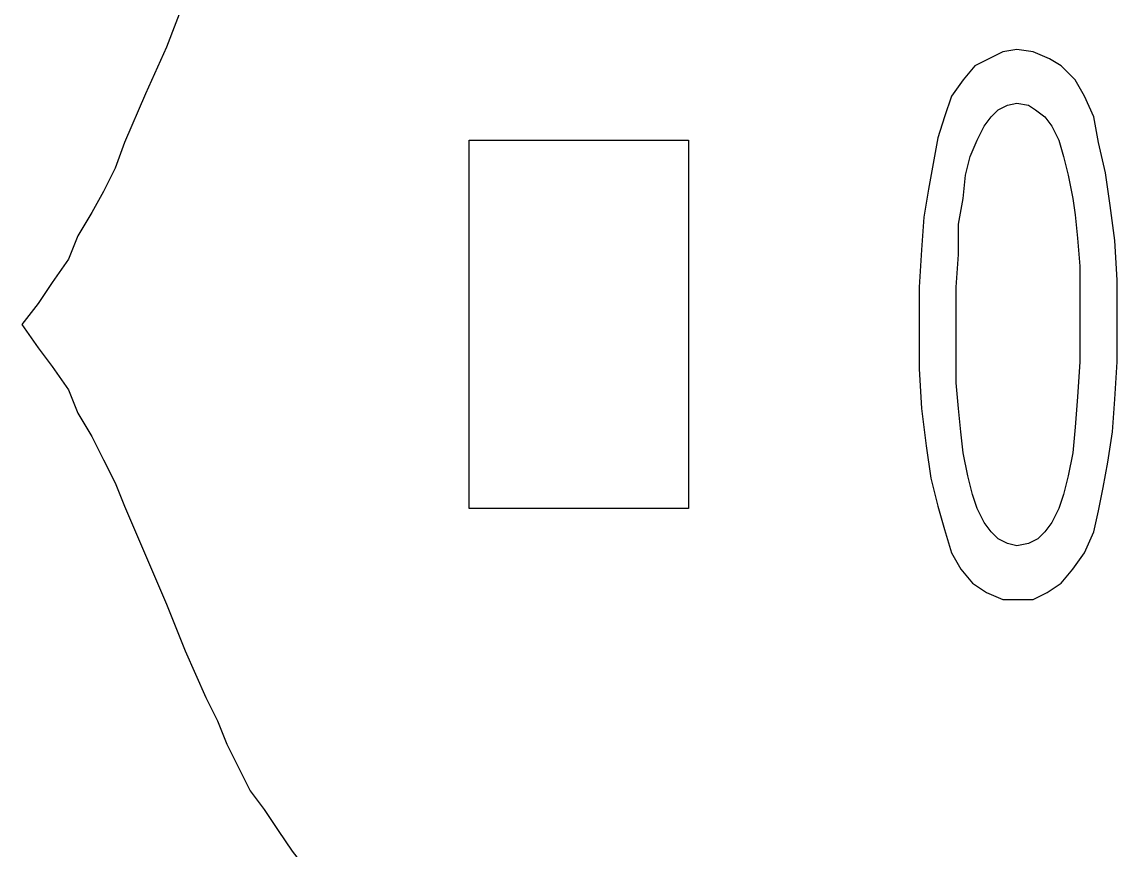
# Model space of a CAD drawing. Header units: centimetres. Extents: x -21.3 to 5.3, y 0.3 to 10.2.
# Drawn here: x -5.697 to -4.503, y 3.513 to 4.416 of the extents above; entities that cross this region are included whole.
import ezdxf

# ---------------------------------------------------------------- set-up
doc = ezdxf.new("R2010")
doc.units = ezdxf.units.CM
doc.header["$MEASUREMENT"] = 0
doc.layers.add('Layer 1', color=7, linetype='Continuous')

msp = doc.modelspace()

# ---------------------------------------------------------------- linework, layer by layer
at = {"layer": 'Layer 1'}
for points, knots in [([(-5.0947, 5.50591), (-5.0947, 5.50591), (-5.11502, 5.50591), (-5.11502, 5.50591), (-5.11502, 5.50591), (-5.11502, 5.50591), (-5.13534, 5.50337), (-5.13534, 5.50337), (-5.13534, 5.50337), (-5.13534, 5.50337), (-5.15312, 5.49829), (-5.15312, 5.49829), (-5.15312, 5.49829), (-5.15312, 5.49829), (-5.16836, 5.49321), (-5.16836, 5.49321), (-5.16836, 5.49321), (-5.16836, 5.49321), (-5.1836, 5.48813), (-5.1836, 5.48813), (-5.1836, 5.48813), (-5.1836, 5.48813), (-5.19884, 5.48305), (-5.19884, 5.48305), (-5.19884, 5.48305), (-5.19884, 5.48305), (-5.21154, 5.47543), (-5.21154, 5.47543), (-5.21154, 5.47543), (-5.21154, 5.47543), (-5.22424, 5.46781), (-5.22424, 5.46781), (-5.22424, 5.46781), (-5.22424, 5.46781), (-5.23694, 5.45765), (-5.23694, 5.45765), (-5.23694, 5.45765), (-5.23694, 5.45765), (-5.2471, 5.44749), (-5.2471, 5.44749), (-5.2471, 5.44749), (-5.2471, 5.44749), (-5.25726, 5.43733), (-5.25726, 5.43733), (-5.25726, 5.43733), (-5.25726, 5.43733), (-5.26742, 5.42463), (-5.26742, 5.42463), (-5.26742, 5.42463), (-5.26742, 5.42463), (-5.27504, 5.41447), (-5.27504, 5.41447), (-5.27504, 5.41447), (-5.27504, 5.41447), (-5.28266, 5.40177), (-5.28266, 5.40177), (-5.28266, 5.40177), (-5.28266, 5.40177), (-5.29028, 5.38907), (-5.29028, 5.38907), (-5.29028, 5.38907), (-5.29028, 5.38907), (-5.2979, 5.37383), (-5.2979, 5.37383), (-5.2979, 5.37383), (-5.2979, 5.37383), (-5.3106, 5.34589), (-5.3106, 5.34589), (-5.3106, 5.34589), (-5.3106, 5.34589), (-5.32076, 5.32049), (-5.32076, 5.32049), (-5.32076, 5.32049), (-5.32076, 5.32049), (-5.33346, 5.29001), (-5.33346, 5.29001), (-5.33346, 5.29001), (-5.33346, 5.29001), (-5.34616, 5.26207), (-5.34616, 5.26207), (-5.34616, 5.26207), (-5.34616, 5.26207), (-5.35886, 5.23413), (-5.35886, 5.23413), (-5.35886, 5.23413), (-5.35886, 5.23413), (-5.36648, 5.21889), (-5.36648, 5.21889), (-5.36648, 5.21889), (-5.36648, 5.21889), (-5.3741, 5.20619), (-5.3741, 5.20619), (-5.3741, 5.20619), (-5.3741, 5.20619), (-5.38426, 5.19349), (-5.38426, 5.19349), (-5.38426, 5.19349), (-5.38426, 5.19349), (-5.39442, 5.18079), (-5.39442, 5.18079), (-5.39442, 5.18079), (-5.39442, 5.18079), (-5.40458, 5.16809), (-5.40458, 5.16809), (-5.40458, 5.16809), (-5.40458, 5.16809), (-5.41474, 5.16047), (-5.41474, 5.16047), (-5.41474, 5.16047), (-5.41474, 5.16047), (-5.40712, 5.15031), (-5.40712, 5.15031), (-5.40712, 5.15031), (-5.40712, 5.15031), (-5.40204, 5.13761), (-5.40204, 5.13761), (-5.40204, 5.13761), (-5.40204, 5.13761), (-5.38934, 5.11729), (-5.38934, 5.11729), (-5.38934, 5.11729), (-5.38934, 5.11729), (-5.37918, 5.09189), (-5.37918, 5.09189), (-5.37918, 5.09189), (-5.37918, 5.09189), (-5.36902, 5.06649), (-5.36902, 5.06649), (-5.36902, 5.06649), (-5.36902, 5.06649), (-5.35124, 5.01569), (-5.35124, 5.01569), (-5.35124, 5.01569), (-5.35124, 5.01569), (-5.34362, 4.99029), (-5.34362, 4.99029), (-5.34362, 4.99029), (-5.34362, 4.99029), (-5.33346, 4.96489), (-5.33346, 4.96489), (-5.33346, 4.96489), (-5.33346, 4.96489), (-5.3233, 4.93949), (-5.3233, 4.93949), (-5.3233, 4.93949), (-5.3233, 4.93949), (-5.31568, 4.91663), (-5.31568, 4.91663), (-5.31568, 4.91663), (-5.31568, 4.91663), (-5.30806, 4.90393), (-5.30806, 4.90393), (-5.30806, 4.90393), (-5.30806, 4.90393), (-5.30044, 4.89377), (-5.30044, 4.89377), (-5.30044, 4.89377), (-5.30044, 4.89377), (-5.29536, 4.88361), (-5.29536, 4.88361), (-5.29536, 4.88361), (-5.29536, 4.88361), (-5.28774, 4.87345), (-5.28774, 4.87345), (-5.28774, 4.87345), (-5.28774, 4.87345), (-5.27758, 4.86329), (-5.27758, 4.86329), (-5.27758, 4.86329), (-5.27758, 4.86329), (-5.26996, 4.85567), (-5.26996, 4.85567), (-5.26996, 4.85567), (-5.26996, 4.85567), (-5.2598, 4.84805), (-5.2598, 4.84805), (-5.2598, 4.84805), (-5.2598, 4.84805), (-5.24964, 4.84297), (-5.24964, 4.84297), (-5.24964, 4.84297), (-5.24964, 4.84297), (-5.23948, 4.83535), (-5.23948, 4.83535), (-5.23948, 4.83535), (-5.23948, 4.83535), (-5.22678, 4.82773), (-5.22678, 4.82773), (-5.22678, 4.82773), (-5.22678, 4.82773), (-5.21408, 4.82265), (-5.21408, 4.82265), (-5.21408, 4.82265), (-5.21408, 4.82265), (-5.19884, 4.82011), (-5.19884, 4.82011), (-5.19884, 4.82011), (-5.19884, 4.82011), (-5.22932, 4.80487), (-5.22932, 4.80487), (-5.22932, 4.80487), (-5.22932, 4.80487), (-5.25726, 4.79217), (-5.25726, 4.79217), (-5.25726, 4.79217), (-5.25726, 4.79217), (-5.28266, 4.77439), (-5.28266, 4.77439), (-5.28266, 4.77439), (-5.28266, 4.77439), (-5.30552, 4.75915), (-5.30552, 4.75915), (-5.30552, 4.75915), (-5.30552, 4.75915), (-5.32584, 4.73883), (-5.32584, 4.73883), (-5.32584, 4.73883), (-5.32584, 4.73883), (-5.34616, 4.72105), (-5.34616, 4.72105), (-5.34616, 4.72105), (-5.34616, 4.72105), (-5.36648, 4.70073), (-5.36648, 4.70073), (-5.36648, 4.70073), (-5.36648, 4.70073), (-5.38426, 4.68295), (-5.38426, 4.68295), (-5.38426, 4.68295), (-5.38426, 4.68295), (-5.40204, 4.66009), (-5.40204, 4.66009), (-5.40204, 4.66009), (-5.40204, 4.66009), (-5.41728, 4.63723), (-5.41728, 4.63723), (-5.41728, 4.63723), (-5.41728, 4.63723), (-5.43252, 4.61437), (-5.43252, 4.61437), (-5.43252, 4.61437), (-5.43252, 4.61437), (-5.44776, 4.59151), (-5.44776, 4.59151), (-5.44776, 4.59151), (-5.44776, 4.59151), (-5.46046, 4.56611), (-5.46046, 4.56611), (-5.46046, 4.56611), (-5.46046, 4.56611), (-5.47316, 4.54071), (-5.47316, 4.54071), (-5.47316, 4.54071), (-5.47316, 4.54071), (-5.48332, 4.51785), (-5.48332, 4.51785), (-5.48332, 4.51785), (-5.48332, 4.51785), (-5.49602, 4.49245), (-5.49602, 4.49245), (-5.49602, 4.49245), (-5.49602, 4.49245), (-5.51888, 4.44165), (-5.51888, 4.44165), (-5.51888, 4.44165), (-5.51888, 4.44165), (-5.5392, 4.38831), (-5.5392, 4.38831), (-5.5392, 4.38831), (-5.5392, 4.38831), (-5.56206, 4.33751), (-5.56206, 4.33751), (-5.56206, 4.33751), (-5.56206, 4.33751), (-5.58492, 4.28417), (-5.58492, 4.28417), (-5.58492, 4.28417), (-5.58492, 4.28417), (-5.59508, 4.25623), (-5.59508, 4.25623), (-5.59508, 4.25623), (-5.59508, 4.25623), (-5.60778, 4.23083), (-5.60778, 4.23083), (-5.60778, 4.23083), (-5.60778, 4.23083), (-5.62048, 4.20797), (-5.62048, 4.20797), (-5.62048, 4.20797), (-5.62048, 4.20797), (-5.63572, 4.18257), (-5.63572, 4.18257), (-5.63572, 4.18257), (-5.63572, 4.18257), (-5.64588, 4.15717), (-5.64588, 4.15717), (-5.64588, 4.15717), (-5.64588, 4.15717), (-5.66366, 4.13177), (-5.66366, 4.13177), (-5.66366, 4.13177), (-5.66366, 4.13177), (-5.6789, 4.10891), (-5.6789, 4.10891), (-5.6789, 4.10891), (-5.6789, 4.10891), (-5.69668, 4.08605), (-5.69668, 4.08605), (-5.69668, 4.08605), (-5.69668, 4.08605), (-5.6789, 4.06065), (-5.6789, 4.06065), (-5.6789, 4.06065), (-5.6789, 4.06065), (-5.66366, 4.04033), (-5.66366, 4.04033), (-5.66366, 4.04033), (-5.66366, 4.04033), (-5.64588, 4.01493), (-5.64588, 4.01493), (-5.64588, 4.01493), (-5.64588, 4.01493), (-5.63572, 3.98953), (-5.63572, 3.98953), (-5.63572, 3.98953), (-5.63572, 3.98953), (-5.62048, 3.96413), (-5.62048, 3.96413), (-5.62048, 3.96413), (-5.62048, 3.96413), (-5.60778, 3.93873), (-5.60778, 3.93873), (-5.60778, 3.93873), (-5.60778, 3.93873), (-5.59508, 3.91333), (-5.59508, 3.91333), (-5.59508, 3.91333), (-5.59508, 3.91333), (-5.58492, 3.88793), (-5.58492, 3.88793), (-5.58492, 3.88793), (-5.58492, 3.88793), (-5.56206, 3.83459), (-5.56206, 3.83459), (-5.56206, 3.83459), (-5.56206, 3.83459), (-5.5392, 3.78125), (-5.5392, 3.78125), (-5.5392, 3.78125), (-5.5392, 3.78125), (-5.51888, 3.73045), (-5.51888, 3.73045), (-5.51888, 3.73045), (-5.51888, 3.73045), (-5.49602, 3.67965), (-5.49602, 3.67965), (-5.49602, 3.67965), (-5.49602, 3.67965), (-5.48332, 3.65425), (-5.48332, 3.65425), (-5.48332, 3.65425), (-5.48332, 3.65425), (-5.47316, 3.62885), (-5.47316, 3.62885), (-5.47316, 3.62885), (-5.47316, 3.62885), (-5.46046, 3.60345), (-5.46046, 3.60345), (-5.46046, 3.60345), (-5.46046, 3.60345), (-5.44776, 3.57805), (-5.44776, 3.57805), (-5.44776, 3.57805), (-5.44776, 3.57805), (-5.43252, 3.55773), (-5.43252, 3.55773), (-5.43252, 3.55773), (-5.43252, 3.55773), (-5.41728, 3.53487), (-5.41728, 3.53487), (-5.41728, 3.53487), (-5.41728, 3.53487), (-5.40204, 3.51201), (-5.40204, 3.51201), (-5.40204, 3.51201), (-5.40204, 3.51201), (-5.38426, 3.48915), (-5.38426, 3.48915), (-5.38426, 3.48915), (-5.38426, 3.48915), (-5.36648, 3.46883), (-5.36648, 3.46883), (-5.36648, 3.46883), (-5.36648, 3.46883), (-5.34616, 3.44851), (-5.34616, 3.44851), (-5.34616, 3.44851), (-5.34616, 3.44851), (-5.32584, 3.43073), (-5.32584, 3.43073), (-5.32584, 3.43073), (-5.32584, 3.43073), (-5.30552, 3.41549), (-5.30552, 3.41549), (-5.30552, 3.41549), (-5.30552, 3.41549), (-5.28266, 3.39771), (-5.28266, 3.39771), (-5.28266, 3.39771), (-5.28266, 3.39771), (-5.25726, 3.38247), (-5.25726, 3.38247), (-5.25726, 3.38247), (-5.25726, 3.38247), (-5.22932, 3.36723), (-5.22932, 3.36723), (-5.22932, 3.36723), (-5.22932, 3.36723), (-5.19884, 3.35453), (-5.19884, 3.35453), (-5.19884, 3.35453), (-5.19884, 3.35453), (-5.21408, 3.34945), (-5.21408, 3.34945), (-5.21408, 3.34945), (-5.21408, 3.34945), (-5.22678, 3.34437), (-5.22678, 3.34437), (-5.22678, 3.34437), (-5.22678, 3.34437), (-5.23948, 3.33675), (-5.23948, 3.33675), (-5.23948, 3.33675), (-5.23948, 3.33675), (-5.24964, 3.33167), (-5.24964, 3.33167), (-5.24964, 3.33167), (-5.24964, 3.33167), (-5.2598, 3.32405), (-5.2598, 3.32405), (-5.2598, 3.32405), (-5.2598, 3.32405), (-5.26996, 3.31389), (-5.26996, 3.31389), (-5.26996, 3.31389), (-5.26996, 3.31389), (-5.27758, 3.30627), (-5.27758, 3.30627), (-5.27758, 3.30627), (-5.27758, 3.30627), (-5.28774, 3.29611), (-5.28774, 3.29611), (-5.28774, 3.29611), (-5.28774, 3.29611), (-5.29536, 3.28595), (-5.29536, 3.28595), (-5.29536, 3.28595), (-5.29536, 3.28595), (-5.30044, 3.27579), (-5.30044, 3.27579), (-5.30044, 3.27579), (-5.30044, 3.27579), (-5.30806, 3.26563), (-5.30806, 3.26563), (-5.30806, 3.26563), (-5.30806, 3.26563), (-5.31568, 3.25547), (-5.31568, 3.25547), (-5.31568, 3.25547), (-5.31568, 3.25547), (-5.3233, 3.23261), (-5.3233, 3.23261), (-5.3233, 3.23261), (-5.3233, 3.23261), (-5.33346, 3.20721), (-5.33346, 3.20721), (-5.33346, 3.20721), (-5.33346, 3.20721), (-5.34362, 3.18181), (-5.34362, 3.18181), (-5.34362, 3.18181), (-5.34362, 3.18181), (-5.35124, 3.15387), (-5.35124, 3.15387), (-5.35124, 3.15387), (-5.35124, 3.15387), (-5.36902, 3.10307), (-5.36902, 3.10307), (-5.36902, 3.10307), (-5.36902, 3.10307), (-5.37918, 3.08021), (-5.37918, 3.08021), (-5.37918, 3.08021), (-5.37918, 3.08021), (-5.38934, 3.05735), (-5.38934, 3.05735), (-5.38934, 3.05735), (-5.38934, 3.05735), (-5.40204, 3.03449), (-5.40204, 3.03449), (-5.40204, 3.03449), (-5.40204, 3.03449), (-5.40712, 3.02433), (-5.40712, 3.02433), (-5.40712, 3.02433), (-5.40712, 3.02433), (-5.41474, 3.01163), (-5.41474, 3.01163), (-5.41474, 3.01163), (-5.41474, 3.01163), (-5.40458, 3.00147), (-5.40458, 3.00147), (-5.40458, 3.00147), (-5.40458, 3.00147), (-5.39442, 2.98877), (-5.39442, 2.98877), (-5.39442, 2.98877), (-5.39442, 2.98877), (-5.38426, 2.97607), (-5.38426, 2.97607), (-5.38426, 2.97607), (-5.38426, 2.97607), (-5.3741, 2.96337), (-5.3741, 2.96337), (-5.3741, 2.96337), (-5.3741, 2.96337), (-5.36648, 2.95067), (-5.36648, 2.95067), (-5.36648, 2.95067), (-5.36648, 2.95067), (-5.35886, 2.93797), (-5.35886, 2.93797), (-5.35886, 2.93797), (-5.35886, 2.93797), (-5.34616, 2.91003), (-5.34616, 2.91003), (-5.34616, 2.91003), (-5.34616, 2.91003), (-5.33346, 2.88209), (-5.33346, 2.88209), (-5.33346, 2.88209), (-5.33346, 2.88209), (-5.32076, 2.85161), (-5.32076, 2.85161), (-5.32076, 2.85161), (-5.32076, 2.85161), (-5.3106, 2.82367), (-5.3106, 2.82367), (-5.3106, 2.82367), (-5.3106, 2.82367), (-5.2979, 2.79573), (-5.2979, 2.79573), (-5.2979, 2.79573), (-5.2979, 2.79573), (-5.29028, 2.78303), (-5.29028, 2.78303), (-5.29028, 2.78303), (-5.29028, 2.78303), (-5.28266, 2.77033), (-5.28266, 2.77033), (-5.28266, 2.77033), (-5.28266, 2.77033), (-5.27504, 2.75763), (-5.27504, 2.75763), (-5.27504, 2.75763), (-5.27504, 2.75763), (-5.26742, 2.74493), (-5.26742, 2.74493), (-5.26742, 2.74493), (-5.26742, 2.74493), (-5.25726, 2.73477), (-5.25726, 2.73477), (-5.25726, 2.73477), (-5.25726, 2.73477), (-5.2471, 2.72461), (-5.2471, 2.72461), (-5.2471, 2.72461), (-5.2471, 2.72461), (-5.23694, 2.71445), (-5.23694, 2.71445), (-5.23694, 2.71445), (-5.23694, 2.71445), (-5.22424, 2.70429), (-5.22424, 2.70429), (-5.22424, 2.70429), (-5.22424, 2.70429), (-5.21154, 2.69667), (-5.21154, 2.69667), (-5.21154, 2.69667), (-5.21154, 2.69667), (-5.19884, 2.68651), (-5.19884, 2.68651), (-5.19884, 2.68651), (-5.19884, 2.68651), (-5.1836, 2.68143), (-5.1836, 2.68143), (-5.1836, 2.68143), (-5.1836, 2.68143), (-5.16836, 2.67635), (-5.16836, 2.67635), (-5.16836, 2.67635), (-5.16836, 2.67635), (-5.15312, 2.67127), (-5.15312, 2.67127), (-5.15312, 2.67127), (-5.15312, 2.67127), (-5.13534, 2.66619), (-5.13534, 2.66619), (-5.13534, 2.66619), (-5.13534, 2.66619), (-5.11502, 2.66619), (-5.11502, 2.66619), (-5.11502, 2.66619), (-5.11502, 2.66619), (-5.0947, 2.66365), (-5.0947, 2.66365)], [0, 0, 0, 0, 0.0064935, 0.0064935, 0.0064935, 0.0064935, 0.012987, 0.012987, 0.012987, 0.012987, 0.0194805, 0.0194805, 0.0194805, 0.0194805, 0.025974, 0.025974, 0.025974, 0.025974, 0.0324675, 0.0324675, 0.0324675, 0.0324675, 0.038961, 0.038961, 0.038961, 0.038961, 0.0454545, 0.0454545, 0.0454545, 0.0454545, 0.0519481, 0.0519481, 0.0519481, 0.0519481, 0.0584416, 0.0584416, 0.0584416, 0.0584416, 0.0649351, 0.0649351, 0.0649351, 0.0649351, 0.0714286, 0.0714286, 0.0714286, 0.0714286, 0.0779221, 0.0779221, 0.0779221, 0.0779221, 0.0844156, 0.0844156, 0.0844156, 0.0844156, 0.0909091, 0.0909091, 0.0909091, 0.0909091, 0.0974026, 0.0974026, 0.0974026, 0.0974026, 0.1038961, 0.1038961, 0.1038961, 0.1038961, 0.1103896, 0.1103896, 0.1103896, 0.1103896, 0.1168831, 0.1168831, 0.1168831, 0.1168831, 0.1233766, 0.1233766, 0.1233766, 0.1233766, 0.1298701, 0.1298701, 0.1298701, 0.1298701, 0.1363636, 0.1363636, 0.1363636, 0.1363636, 0.1428571, 0.1428571, 0.1428571, 0.1428571, 0.1493506, 0.1493506, 0.1493506, 0.1493506, 0.1558442, 0.1558442, 0.1558442, 0.1558442, 0.1623377, 0.1623377, 0.1623377, 0.1623377, 0.1688312, 0.1688312, 0.1688312, 0.1688312, 0.1753247, 0.1753247, 0.1753247, 0.1753247, 0.1818182, 0.1818182, 0.1818182, 0.1818182, 0.1883117, 0.1883117, 0.1883117, 0.1883117, 0.1948052, 0.1948052, 0.1948052, 0.1948052, 0.2012987, 0.2012987, 0.2012987, 0.2012987, 0.2077922, 0.2077922, 0.2077922, 0.2077922, 0.2142857, 0.2142857, 0.2142857, 0.2142857, 0.2207792, 0.2207792, 0.2207792, 0.2207792, 0.2272727, 0.2272727, 0.2272727, 0.2272727, 0.2337662, 0.2337662, 0.2337662, 0.2337662, 0.2402597, 0.2402597, 0.2402597, 0.2402597, 0.2467532, 0.2467532, 0.2467532, 0.2467532, 0.2532468, 0.2532468, 0.2532468, 0.2532468, 0.2597403, 0.2597403, 0.2597403, 0.2597403, 0.2662338, 0.2662338, 0.2662338, 0.2662338, 0.2727273, 0.2727273, 0.2727273, 0.2727273, 0.2792208, 0.2792208, 0.2792208, 0.2792208, 0.2857143, 0.2857143, 0.2857143, 0.2857143, 0.2922078, 0.2922078, 0.2922078, 0.2922078, 0.2987013, 0.2987013, 0.2987013, 0.2987013, 0.3051948, 0.3051948, 0.3051948, 0.3051948, 0.3116883, 0.3116883, 0.3116883, 0.3116883, 0.3181818, 0.3181818, 0.3181818, 0.3181818, 0.3246753, 0.3246753, 0.3246753, 0.3246753, 0.3311688, 0.3311688, 0.3311688, 0.3311688, 0.3376623, 0.3376623, 0.3376623, 0.3376623, 0.3441558, 0.3441558, 0.3441558, 0.3441558, 0.3506494, 0.3506494, 0.3506494, 0.3506494, 0.3571429, 0.3571429, 0.3571429, 0.3571429, 0.3636364, 0.3636364, 0.3636364, 0.3636364, 0.3701299, 0.3701299, 0.3701299, 0.3701299, 0.3766234, 0.3766234, 0.3766234, 0.3766234, 0.3831169, 0.3831169, 0.3831169, 0.3831169, 0.3896104, 0.3896104, 0.3896104, 0.3896104, 0.3961039, 0.3961039, 0.3961039, 0.3961039, 0.4025974, 0.4025974, 0.4025974, 0.4025974, 0.4090909, 0.4090909, 0.4090909, 0.4090909, 0.4155844, 0.4155844, 0.4155844, 0.4155844, 0.4220779, 0.4220779, 0.4220779, 0.4220779, 0.4285714, 0.4285714, 0.4285714, 0.4285714, 0.4350649, 0.4350649, 0.4350649, 0.4350649, 0.4415584, 0.4415584, 0.4415584, 0.4415584, 0.4480519, 0.4480519, 0.4480519, 0.4480519, 0.4545455, 0.4545455, 0.4545455, 0.4545455, 0.461039, 0.461039, 0.461039, 0.461039, 0.4675325, 0.4675325, 0.4675325, 0.4675325, 0.474026, 0.474026, 0.474026, 0.474026, 0.4805195, 0.4805195, 0.4805195, 0.4805195, 0.487013, 0.487013, 0.487013, 0.487013, 0.4935065, 0.4935065, 0.4935065, 0.4935065, 0.5, 0.5, 0.5, 0.5, 0.5064935, 0.5064935, 0.5064935, 0.5064935, 0.512987, 0.512987, 0.512987, 0.512987, 0.5194805, 0.5194805, 0.5194805, 0.5194805, 0.525974, 0.525974, 0.525974, 0.525974, 0.5324675, 0.5324675, 0.5324675, 0.5324675, 0.538961, 0.538961, 0.538961, 0.538961, 0.5454545, 0.5454545, 0.5454545, 0.5454545, 0.5519481, 0.5519481, 0.5519481, 0.5519481, 0.5584416, 0.5584416, 0.5584416, 0.5584416, 0.5649351, 0.5649351, 0.5649351, 0.5649351, 0.5714286, 0.5714286, 0.5714286, 0.5714286, 0.5779221, 0.5779221, 0.5779221, 0.5779221, 0.5844156, 0.5844156, 0.5844156, 0.5844156, 0.5909091, 0.5909091, 0.5909091, 0.5909091, 0.5974026, 0.5974026, 0.5974026, 0.5974026, 0.6038961, 0.6038961, 0.6038961, 0.6038961, 0.6103896, 0.6103896, 0.6103896, 0.6103896, 0.6168831, 0.6168831, 0.6168831, 0.6168831, 0.6233766, 0.6233766, 0.6233766, 0.6233766, 0.6298701, 0.6298701, 0.6298701, 0.6298701, 0.6363636, 0.6363636, 0.6363636, 0.6363636, 0.6428571, 0.6428571, 0.6428571, 0.6428571, 0.6493506, 0.6493506, 0.6493506, 0.6493506, 0.6558442, 0.6558442, 0.6558442, 0.6558442, 0.6623377, 0.6623377, 0.6623377, 0.6623377, 0.6688312, 0.6688312, 0.6688312, 0.6688312, 0.6753247, 0.6753247, 0.6753247, 0.6753247, 0.6818182, 0.6818182, 0.6818182, 0.6818182, 0.6883117, 0.6883117, 0.6883117, 0.6883117, 0.6948052, 0.6948052, 0.6948052, 0.6948052, 0.7012987, 0.7012987, 0.7012987, 0.7012987, 0.7077922, 0.7077922, 0.7077922, 0.7077922, 0.7142857, 0.7142857, 0.7142857, 0.7142857, 0.7207792, 0.7207792, 0.7207792, 0.7207792, 0.7272727, 0.7272727, 0.7272727, 0.7272727, 0.7337662, 0.7337662, 0.7337662, 0.7337662, 0.7402597, 0.7402597, 0.7402597, 0.7402597, 0.7467532, 0.7467532, 0.7467532, 0.7467532, 0.7532468, 0.7532468, 0.7532468, 0.7532468, 0.7597403, 0.7597403, 0.7597403, 0.7597403, 0.7662338, 0.7662338, 0.7662338, 0.7662338, 0.7727273, 0.7727273, 0.7727273, 0.7727273, 0.7792208, 0.7792208, 0.7792208, 0.7792208, 0.7857143, 0.7857143, 0.7857143, 0.7857143, 0.7922078, 0.7922078, 0.7922078, 0.7922078, 0.7987013, 0.7987013, 0.7987013, 0.7987013, 0.8051948, 0.8051948, 0.8051948, 0.8051948, 0.8116883, 0.8116883, 0.8116883, 0.8116883, 0.8181818, 0.8181818, 0.8181818, 0.8181818, 0.8246753, 0.8246753, 0.8246753, 0.8246753, 0.8311688, 0.8311688, 0.8311688, 0.8311688, 0.8376623, 0.8376623, 0.8376623, 0.8376623, 0.8441558, 0.8441558, 0.8441558, 0.8441558, 0.8506494, 0.8506494, 0.8506494, 0.8506494, 0.8571429, 0.8571429, 0.8571429, 0.8571429, 0.8636364, 0.8636364, 0.8636364, 0.8636364, 0.8701299, 0.8701299, 0.8701299, 0.8701299, 0.8766234, 0.8766234, 0.8766234, 0.8766234, 0.8831169, 0.8831169, 0.8831169, 0.8831169, 0.8896104, 0.8896104, 0.8896104, 0.8896104, 0.8961039, 0.8961039, 0.8961039, 0.8961039, 0.9025974, 0.9025974, 0.9025974, 0.9025974, 0.9090909, 0.9090909, 0.9090909, 0.9090909, 0.9155844, 0.9155844, 0.9155844, 0.9155844, 0.9220779, 0.9220779, 0.9220779, 0.9220779, 0.9285714, 0.9285714, 0.9285714, 0.9285714, 0.9350649, 0.9350649, 0.9350649, 0.9350649, 0.9415584, 0.9415584, 0.9415584, 0.9415584, 0.9480519, 0.9480519, 0.9480519, 0.9480519, 0.9545455, 0.9545455, 0.9545455, 0.9545455, 0.961039, 0.961039, 0.961039, 0.961039, 0.9675325, 0.9675325, 0.9675325, 0.9675325, 0.974026, 0.974026, 0.974026, 0.974026, 0.9805195, 0.9805195, 0.9805195, 0.9805195, 0.987013, 0.987013, 0.987013, 0.987013, 0.9935065, 0.9935065, 0.9935065, 0.9935065, 1, 1, 1, 1]), ([(-4.97024, 4.28671), (-4.97024, 4.28671), (-5.209, 4.28671), (-5.209, 4.28671), (-5.209, 4.28671), (-5.209, 4.28671), (-5.209, 3.88539), (-5.209, 3.88539), (-5.209, 3.88539), (-5.209, 3.88539), (-4.97024, 3.88539), (-4.97024, 3.88539), (-4.97024, 3.88539), (-4.97024, 3.88539), (-4.97024, 4.28671), (-4.97024, 4.28671)], [0, 0, 0, 0, 0.25, 0.25, 0.25, 0.25, 0.5, 0.5, 0.5, 0.5, 0.75, 0.75, 0.75, 0.75, 1, 1, 1, 1])]:
    msp.add_open_spline(points, degree=3, knots=knots, dxfattribs=at)
at = {"layer": 'Layer 1', "color": 1}
for points, knots in [([(-4.6121, 4.38577), (-4.6121, 4.38577), (-4.59432, 4.38323), (-4.59432, 4.38323), (-4.59432, 4.38323), (-4.59432, 4.38323), (-4.57654, 4.37561), (-4.57654, 4.37561), (-4.57654, 4.37561), (-4.57654, 4.37561), (-4.56384, 4.36799), (-4.56384, 4.36799), (-4.56384, 4.36799), (-4.56384, 4.36799), (-4.5486, 4.35275), (-4.5486, 4.35275), (-4.5486, 4.35275), (-4.5486, 4.35275), (-4.53844, 4.33497), (-4.53844, 4.33497), (-4.53844, 4.33497), (-4.53844, 4.33497), (-4.52828, 4.31211), (-4.52828, 4.31211), (-4.52828, 4.31211), (-4.52828, 4.31211), (-4.5232, 4.28417), (-4.5232, 4.28417), (-4.5232, 4.28417), (-4.5232, 4.28417), (-4.51558, 4.25115), (-4.51558, 4.25115), (-4.51558, 4.25115), (-4.51558, 4.25115), (-4.5105, 4.21559), (-4.5105, 4.21559), (-4.5105, 4.21559), (-4.5105, 4.21559), (-4.50542, 4.17749), (-4.50542, 4.17749), (-4.50542, 4.17749), (-4.50542, 4.17749), (-4.50288, 4.13431), (-4.50288, 4.13431), (-4.50288, 4.13431), (-4.50288, 4.13431), (-4.50288, 4.08351), (-4.50288, 4.08351), (-4.50288, 4.08351), (-4.50288, 4.08351), (-4.50288, 4.08351), (-4.50288, 4.08351), (-4.50288, 4.08351), (-4.50288, 4.08351), (-4.50288, 4.04541), (-4.50288, 4.04541), (-4.50288, 4.04541), (-4.50288, 4.04541), (-4.50542, 4.00477), (-4.50542, 4.00477), (-4.50542, 4.00477), (-4.50542, 4.00477), (-4.50796, 3.96921), (-4.50796, 3.96921), (-4.50796, 3.96921), (-4.50796, 3.96921), (-4.51304, 3.93619), (-4.51304, 3.93619), (-4.51304, 3.93619), (-4.51304, 3.93619), (-4.51812, 3.90825), (-4.51812, 3.90825), (-4.51812, 3.90825), (-4.51812, 3.90825), (-4.5232, 3.88285), (-4.5232, 3.88285), (-4.5232, 3.88285), (-4.5232, 3.88285), (-4.52828, 3.85999), (-4.52828, 3.85999), (-4.52828, 3.85999), (-4.52828, 3.85999), (-4.52828, 3.85999), (-4.52828, 3.85999), (-4.52828, 3.85999), (-4.52828, 3.85999), (-4.52828, 3.85999), (-4.52828, 3.85999), (-4.52828, 3.85999), (-4.52828, 3.85999), (-4.53844, 3.83713), (-4.53844, 3.83713), (-4.53844, 3.83713), (-4.53844, 3.83713), (-4.55114, 3.81935), (-4.55114, 3.81935), (-4.55114, 3.81935), (-4.55114, 3.81935), (-4.56384, 3.80411), (-4.56384, 3.80411), (-4.56384, 3.80411), (-4.56384, 3.80411), (-4.57908, 3.79395), (-4.57908, 3.79395), (-4.57908, 3.79395), (-4.57908, 3.79395), (-4.59432, 3.78633), (-4.59432, 3.78633), (-4.59432, 3.78633), (-4.59432, 3.78633), (-4.6121, 3.78633), (-4.6121, 3.78633), (-4.6121, 3.78633), (-4.6121, 3.78633), (-4.6121, 3.78633), (-4.6121, 3.78633), (-4.6121, 3.78633), (-4.6121, 3.78633), (-4.6121, 3.78633), (-4.6121, 3.78633), (-4.6121, 3.78633), (-4.6121, 3.78633), (-4.62734, 3.78633), (-4.62734, 3.78633), (-4.62734, 3.78633), (-4.62734, 3.78633), (-4.64512, 3.79395), (-4.64512, 3.79395), (-4.64512, 3.79395), (-4.64512, 3.79395), (-4.66036, 3.80411), (-4.66036, 3.80411), (-4.66036, 3.80411), (-4.66036, 3.80411), (-4.67306, 3.81935), (-4.67306, 3.81935), (-4.67306, 3.81935), (-4.67306, 3.81935), (-4.68322, 3.83713), (-4.68322, 3.83713), (-4.68322, 3.83713), (-4.68322, 3.83713), (-4.69084, 3.86253), (-4.69084, 3.86253), (-4.69084, 3.86253), (-4.69084, 3.86253), (-4.69846, 3.88793), (-4.69846, 3.88793), (-4.69846, 3.88793), (-4.69846, 3.88793), (-4.70608, 3.91841), (-4.70608, 3.91841), (-4.70608, 3.91841), (-4.70608, 3.91841), (-4.71116, 3.95397), (-4.71116, 3.95397), (-4.71116, 3.95397), (-4.71116, 3.95397), (-4.71624, 3.99461), (-4.71624, 3.99461), (-4.71624, 3.99461), (-4.71624, 3.99461), (-4.71878, 4.03779), (-4.71878, 4.03779), (-4.71878, 4.03779), (-4.71878, 4.03779), (-4.71878, 4.08351), (-4.71878, 4.08351), (-4.71878, 4.08351), (-4.71878, 4.08351), (-4.71878, 4.08351), (-4.71878, 4.08351), (-4.71878, 4.08351), (-4.71878, 4.08351), (-4.71878, 4.12669), (-4.71878, 4.12669), (-4.71878, 4.12669), (-4.71878, 4.12669), (-4.71624, 4.16733), (-4.71624, 4.16733), (-4.71624, 4.16733), (-4.71624, 4.16733), (-4.7137, 4.20289), (-4.7137, 4.20289), (-4.7137, 4.20289), (-4.7137, 4.20289), (-4.70862, 4.23337), (-4.70862, 4.23337), (-4.70862, 4.23337), (-4.70862, 4.23337), (-4.70354, 4.26131), (-4.70354, 4.26131), (-4.70354, 4.26131), (-4.70354, 4.26131), (-4.69846, 4.28925), (-4.69846, 4.28925), (-4.69846, 4.28925), (-4.69846, 4.28925), (-4.69084, 4.31211), (-4.69084, 4.31211), (-4.69084, 4.31211), (-4.69084, 4.31211), (-4.69084, 4.31211), (-4.69084, 4.31211), (-4.69084, 4.31211), (-4.69084, 4.31211), (-4.69084, 4.31211), (-4.69084, 4.31211), (-4.69084, 4.31211), (-4.69084, 4.31211), (-4.68322, 4.33497), (-4.68322, 4.33497), (-4.68322, 4.33497), (-4.68322, 4.33497), (-4.67052, 4.35275), (-4.67052, 4.35275), (-4.67052, 4.35275), (-4.67052, 4.35275), (-4.65782, 4.36799), (-4.65782, 4.36799), (-4.65782, 4.36799), (-4.65782, 4.36799), (-4.64258, 4.37561), (-4.64258, 4.37561), (-4.64258, 4.37561), (-4.64258, 4.37561), (-4.62734, 4.38323), (-4.62734, 4.38323), (-4.62734, 4.38323), (-4.62734, 4.38323), (-4.6121, 4.38577), (-4.6121, 4.38577), (-4.6121, 4.38577), (-4.6121, 4.38577), (-4.6121, 4.38577), (-4.6121, 4.38577)], [0, 0, 0, 0, 0.0169492, 0.0169492, 0.0169492, 0.0169492, 0.0338983, 0.0338983, 0.0338983, 0.0338983, 0.0508475, 0.0508475, 0.0508475, 0.0508475, 0.0677966, 0.0677966, 0.0677966, 0.0677966, 0.0847458, 0.0847458, 0.0847458, 0.0847458, 0.1016949, 0.1016949, 0.1016949, 0.1016949, 0.1186441, 0.1186441, 0.1186441, 0.1186441, 0.1355932, 0.1355932, 0.1355932, 0.1355932, 0.1525424, 0.1525424, 0.1525424, 0.1525424, 0.1694915, 0.1694915, 0.1694915, 0.1694915, 0.1864407, 0.1864407, 0.1864407, 0.1864407, 0.2033898, 0.2033898, 0.2033898, 0.2033898, 0.220339, 0.220339, 0.220339, 0.220339, 0.2372881, 0.2372881, 0.2372881, 0.2372881, 0.2542373, 0.2542373, 0.2542373, 0.2542373, 0.2711864, 0.2711864, 0.2711864, 0.2711864, 0.2881356, 0.2881356, 0.2881356, 0.2881356, 0.3050847, 0.3050847, 0.3050847, 0.3050847, 0.3220339, 0.3220339, 0.3220339, 0.3220339, 0.3389831, 0.3389831, 0.3389831, 0.3389831, 0.3559322, 0.3559322, 0.3559322, 0.3559322, 0.3728814, 0.3728814, 0.3728814, 0.3728814, 0.3898305, 0.3898305, 0.3898305, 0.3898305, 0.4067797, 0.4067797, 0.4067797, 0.4067797, 0.4237288, 0.4237288, 0.4237288, 0.4237288, 0.440678, 0.440678, 0.440678, 0.440678, 0.4576271, 0.4576271, 0.4576271, 0.4576271, 0.4745763, 0.4745763, 0.4745763, 0.4745763, 0.4915254, 0.4915254, 0.4915254, 0.4915254, 0.5084746, 0.5084746, 0.5084746, 0.5084746, 0.5254237, 0.5254237, 0.5254237, 0.5254237, 0.5423729, 0.5423729, 0.5423729, 0.5423729, 0.559322, 0.559322, 0.559322, 0.559322, 0.5762712, 0.5762712, 0.5762712, 0.5762712, 0.5932203, 0.5932203, 0.5932203, 0.5932203, 0.6101695, 0.6101695, 0.6101695, 0.6101695, 0.6271186, 0.6271186, 0.6271186, 0.6271186, 0.6440678, 0.6440678, 0.6440678, 0.6440678, 0.6610169, 0.6610169, 0.6610169, 0.6610169, 0.6779661, 0.6779661, 0.6779661, 0.6779661, 0.6949153, 0.6949153, 0.6949153, 0.6949153, 0.7118644, 0.7118644, 0.7118644, 0.7118644, 0.7288136, 0.7288136, 0.7288136, 0.7288136, 0.7457627, 0.7457627, 0.7457627, 0.7457627, 0.7627119, 0.7627119, 0.7627119, 0.7627119, 0.779661, 0.779661, 0.779661, 0.779661, 0.7966102, 0.7966102, 0.7966102, 0.7966102, 0.8135593, 0.8135593, 0.8135593, 0.8135593, 0.8305085, 0.8305085, 0.8305085, 0.8305085, 0.8474576, 0.8474576, 0.8474576, 0.8474576, 0.8644068, 0.8644068, 0.8644068, 0.8644068, 0.8813559, 0.8813559, 0.8813559, 0.8813559, 0.8983051, 0.8983051, 0.8983051, 0.8983051, 0.9152542, 0.9152542, 0.9152542, 0.9152542, 0.9322034, 0.9322034, 0.9322034, 0.9322034, 0.9491525, 0.9491525, 0.9491525, 0.9491525, 0.9661017, 0.9661017, 0.9661017, 0.9661017, 0.9830508, 0.9830508, 0.9830508, 0.9830508, 1, 1, 1, 1]), ([(-4.6121, 3.84475), (-4.6121, 3.84475), (-4.5994, 3.84729), (-4.5994, 3.84729), (-4.5994, 3.84729), (-4.5994, 3.84729), (-4.58924, 3.85237), (-4.58924, 3.85237), (-4.58924, 3.85237), (-4.58924, 3.85237), (-4.58162, 3.85999), (-4.58162, 3.85999), (-4.58162, 3.85999), (-4.58162, 3.85999), (-4.574, 3.87015), (-4.574, 3.87015), (-4.574, 3.87015), (-4.574, 3.87015), (-4.56638, 3.88539), (-4.56638, 3.88539), (-4.56638, 3.88539), (-4.56638, 3.88539), (-4.5613, 3.90063), (-4.5613, 3.90063), (-4.5613, 3.90063), (-4.5613, 3.90063), (-4.5613, 3.90063), (-4.5613, 3.90063), (-4.5613, 3.90063), (-4.5613, 3.90063), (-4.5613, 3.90063), (-4.5613, 3.90063), (-4.5613, 3.90063), (-4.5613, 3.90063), (-4.55622, 3.92095), (-4.55622, 3.92095), (-4.55622, 3.92095), (-4.55622, 3.92095), (-4.55114, 3.94635), (-4.55114, 3.94635), (-4.55114, 3.94635), (-4.55114, 3.94635), (-4.5486, 3.97429), (-4.5486, 3.97429), (-4.5486, 3.97429), (-4.5486, 3.97429), (-4.54606, 4.00731), (-4.54606, 4.00731), (-4.54606, 4.00731), (-4.54606, 4.00731), (-4.54352, 4.04541), (-4.54352, 4.04541), (-4.54352, 4.04541), (-4.54352, 4.04541), (-4.54352, 4.08351), (-4.54352, 4.08351), (-4.54352, 4.08351), (-4.54352, 4.08351), (-4.54352, 4.08351), (-4.54352, 4.08351), (-4.54352, 4.08351), (-4.54352, 4.08351), (-4.54352, 4.08351), (-4.54352, 4.08351), (-4.54352, 4.08351), (-4.54352, 4.08351), (-4.54352, 4.11907), (-4.54352, 4.11907), (-4.54352, 4.11907), (-4.54352, 4.11907), (-4.54352, 4.14955), (-4.54352, 4.14955), (-4.54352, 4.14955), (-4.54352, 4.14955), (-4.54606, 4.18003), (-4.54606, 4.18003), (-4.54606, 4.18003), (-4.54606, 4.18003), (-4.5486, 4.20543), (-4.5486, 4.20543), (-4.5486, 4.20543), (-4.5486, 4.20543), (-4.55114, 4.22321), (-4.55114, 4.22321), (-4.55114, 4.22321), (-4.55114, 4.22321), (-4.55114, 4.22321), (-4.55114, 4.22321), (-4.55114, 4.22321), (-4.55114, 4.22321), (-4.55622, 4.24861), (-4.55622, 4.24861), (-4.55622, 4.24861), (-4.55622, 4.24861), (-4.5613, 4.26893), (-4.5613, 4.26893), (-4.5613, 4.26893), (-4.5613, 4.26893), (-4.56638, 4.28671), (-4.56638, 4.28671), (-4.56638, 4.28671), (-4.56638, 4.28671), (-4.574, 4.30195), (-4.574, 4.30195), (-4.574, 4.30195), (-4.574, 4.30195), (-4.574, 4.30195), (-4.574, 4.30195), (-4.574, 4.30195), (-4.574, 4.30195), (-4.58162, 4.31211), (-4.58162, 4.31211), (-4.58162, 4.31211), (-4.58162, 4.31211), (-4.59178, 4.31973), (-4.59178, 4.31973), (-4.59178, 4.31973), (-4.59178, 4.31973), (-4.5994, 4.32481), (-4.5994, 4.32481), (-4.5994, 4.32481), (-4.5994, 4.32481), (-4.6121, 4.32735), (-4.6121, 4.32735), (-4.6121, 4.32735), (-4.6121, 4.32735), (-4.6121, 4.32735), (-4.6121, 4.32735), (-4.6121, 4.32735), (-4.6121, 4.32735), (-4.62226, 4.32481), (-4.62226, 4.32481), (-4.62226, 4.32481), (-4.62226, 4.32481), (-4.63242, 4.31973), (-4.63242, 4.31973), (-4.63242, 4.31973), (-4.63242, 4.31973), (-4.64004, 4.31211), (-4.64004, 4.31211), (-4.64004, 4.31211), (-4.64004, 4.31211), (-4.64766, 4.30195), (-4.64766, 4.30195), (-4.64766, 4.30195), (-4.64766, 4.30195), (-4.65528, 4.28671), (-4.65528, 4.28671), (-4.65528, 4.28671), (-4.65528, 4.28671), (-4.6629, 4.26893), (-4.6629, 4.26893), (-4.6629, 4.26893), (-4.6629, 4.26893), (-4.6629, 4.26893), (-4.6629, 4.26893), (-4.6629, 4.26893), (-4.6629, 4.26893), (-4.6629, 4.26893), (-4.6629, 4.26893), (-4.6629, 4.26893), (-4.6629, 4.26893), (-4.66798, 4.24861), (-4.66798, 4.24861), (-4.66798, 4.24861), (-4.66798, 4.24861), (-4.67052, 4.22321), (-4.67052, 4.22321), (-4.67052, 4.22321), (-4.67052, 4.22321), (-4.6756, 4.19527), (-4.6756, 4.19527), (-4.6756, 4.19527), (-4.6756, 4.19527), (-4.6756, 4.16225), (-4.6756, 4.16225), (-4.6756, 4.16225), (-4.6756, 4.16225), (-4.67814, 4.12669), (-4.67814, 4.12669), (-4.67814, 4.12669), (-4.67814, 4.12669), (-4.67814, 4.08351), (-4.67814, 4.08351), (-4.67814, 4.08351), (-4.67814, 4.08351), (-4.67814, 4.08351), (-4.67814, 4.08351), (-4.67814, 4.08351), (-4.67814, 4.08351), (-4.67814, 4.08351), (-4.67814, 4.08351), (-4.67814, 4.08351), (-4.67814, 4.08351), (-4.67814, 4.05303), (-4.67814, 4.05303), (-4.67814, 4.05303), (-4.67814, 4.05303), (-4.67814, 4.02255), (-4.67814, 4.02255), (-4.67814, 4.02255), (-4.67814, 4.02255), (-4.6756, 3.99461), (-4.6756, 3.99461), (-4.6756, 3.99461), (-4.6756, 3.99461), (-4.67306, 3.96921), (-4.67306, 3.96921), (-4.67306, 3.96921), (-4.67306, 3.96921), (-4.67052, 3.94635), (-4.67052, 3.94635), (-4.67052, 3.94635), (-4.67052, 3.94635), (-4.67052, 3.94635), (-4.67052, 3.94635), (-4.67052, 3.94635), (-4.67052, 3.94635), (-4.66544, 3.92095), (-4.66544, 3.92095), (-4.66544, 3.92095), (-4.66544, 3.92095), (-4.66036, 3.90063), (-4.66036, 3.90063), (-4.66036, 3.90063), (-4.66036, 3.90063), (-4.65528, 3.88539), (-4.65528, 3.88539), (-4.65528, 3.88539), (-4.65528, 3.88539), (-4.64766, 3.87015), (-4.64766, 3.87015), (-4.64766, 3.87015), (-4.64766, 3.87015), (-4.64766, 3.87015), (-4.64766, 3.87015), (-4.64766, 3.87015), (-4.64766, 3.87015), (-4.64004, 3.85999), (-4.64004, 3.85999), (-4.64004, 3.85999), (-4.64004, 3.85999), (-4.63242, 3.85237), (-4.63242, 3.85237), (-4.63242, 3.85237), (-4.63242, 3.85237), (-4.62226, 3.84729), (-4.62226, 3.84729), (-4.62226, 3.84729), (-4.62226, 3.84729), (-4.6121, 3.84475), (-4.6121, 3.84475)], [0, 0, 0, 0, 0.015873, 0.015873, 0.015873, 0.015873, 0.031746, 0.031746, 0.031746, 0.031746, 0.047619, 0.047619, 0.047619, 0.047619, 0.0634921, 0.0634921, 0.0634921, 0.0634921, 0.0793651, 0.0793651, 0.0793651, 0.0793651, 0.0952381, 0.0952381, 0.0952381, 0.0952381, 0.1111111, 0.1111111, 0.1111111, 0.1111111, 0.1269841, 0.1269841, 0.1269841, 0.1269841, 0.1428571, 0.1428571, 0.1428571, 0.1428571, 0.1587302, 0.1587302, 0.1587302, 0.1587302, 0.1746032, 0.1746032, 0.1746032, 0.1746032, 0.1904762, 0.1904762, 0.1904762, 0.1904762, 0.2063492, 0.2063492, 0.2063492, 0.2063492, 0.2222222, 0.2222222, 0.2222222, 0.2222222, 0.2380952, 0.2380952, 0.2380952, 0.2380952, 0.2539683, 0.2539683, 0.2539683, 0.2539683, 0.2698413, 0.2698413, 0.2698413, 0.2698413, 0.2857143, 0.2857143, 0.2857143, 0.2857143, 0.3015873, 0.3015873, 0.3015873, 0.3015873, 0.3174603, 0.3174603, 0.3174603, 0.3174603, 0.3333333, 0.3333333, 0.3333333, 0.3333333, 0.3492063, 0.3492063, 0.3492063, 0.3492063, 0.3650794, 0.3650794, 0.3650794, 0.3650794, 0.3809524, 0.3809524, 0.3809524, 0.3809524, 0.3968254, 0.3968254, 0.3968254, 0.3968254, 0.4126984, 0.4126984, 0.4126984, 0.4126984, 0.4285714, 0.4285714, 0.4285714, 0.4285714, 0.4444444, 0.4444444, 0.4444444, 0.4444444, 0.4603175, 0.4603175, 0.4603175, 0.4603175, 0.4761905, 0.4761905, 0.4761905, 0.4761905, 0.4920635, 0.4920635, 0.4920635, 0.4920635, 0.5079365, 0.5079365, 0.5079365, 0.5079365, 0.5238095, 0.5238095, 0.5238095, 0.5238095, 0.5396825, 0.5396825, 0.5396825, 0.5396825, 0.5555556, 0.5555556, 0.5555556, 0.5555556, 0.5714286, 0.5714286, 0.5714286, 0.5714286, 0.5873016, 0.5873016, 0.5873016, 0.5873016, 0.6031746, 0.6031746, 0.6031746, 0.6031746, 0.6190476, 0.6190476, 0.6190476, 0.6190476, 0.6349206, 0.6349206, 0.6349206, 0.6349206, 0.6507937, 0.6507937, 0.6507937, 0.6507937, 0.6666667, 0.6666667, 0.6666667, 0.6666667, 0.6825397, 0.6825397, 0.6825397, 0.6825397, 0.6984127, 0.6984127, 0.6984127, 0.6984127, 0.7142857, 0.7142857, 0.7142857, 0.7142857, 0.7301587, 0.7301587, 0.7301587, 0.7301587, 0.7460317, 0.7460317, 0.7460317, 0.7460317, 0.7619048, 0.7619048, 0.7619048, 0.7619048, 0.7777778, 0.7777778, 0.7777778, 0.7777778, 0.7936508, 0.7936508, 0.7936508, 0.7936508, 0.8095238, 0.8095238, 0.8095238, 0.8095238, 0.8253968, 0.8253968, 0.8253968, 0.8253968, 0.8412698, 0.8412698, 0.8412698, 0.8412698, 0.8571429, 0.8571429, 0.8571429, 0.8571429, 0.8730159, 0.8730159, 0.8730159, 0.8730159, 0.8888889, 0.8888889, 0.8888889, 0.8888889, 0.9047619, 0.9047619, 0.9047619, 0.9047619, 0.9206349, 0.9206349, 0.9206349, 0.9206349, 0.9365079, 0.9365079, 0.9365079, 0.9365079, 0.952381, 0.952381, 0.952381, 0.952381, 0.968254, 0.968254, 0.968254, 0.968254, 0.984127, 0.984127, 0.984127, 0.984127, 1, 1, 1, 1])]:
    msp.add_open_spline(points, degree=3, knots=knots, dxfattribs=at)

doc.saveas('drawing.dxf')
